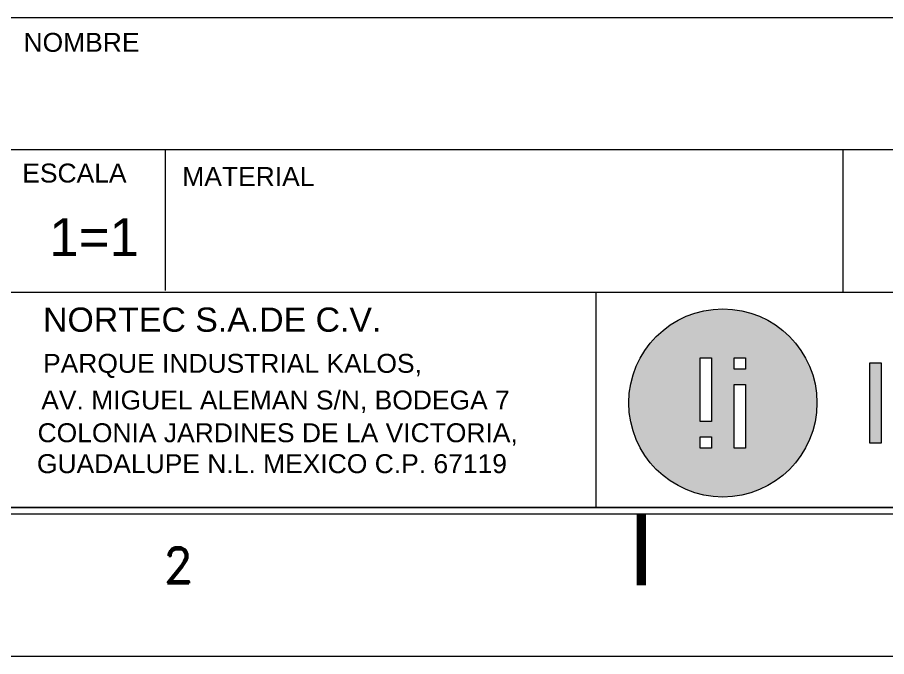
# Model space of a CAD drawing. Header units: millimetres. Extents: x 0 to 560, y 0 to 432.
# Drawn here: x 438.7 to 499.7, y 0 to 44.9 of the extents above; entities that cross this region are included whole.
import ezdxf

# ---------------------------------------------------------------- set-up
doc = ezdxf.new("R2010")
doc.units = ezdxf.units.MM
doc.layers.add('ACOT', color=7, linetype='Continuous')
doc.layers.add('Capa 1', color=7, linetype='Continuous')
doc.styles.add('arial unicode ms', font='ARIALUNI.TTF')
doc.styles.add('ROMAND', font='romand', dxfattribs={"height": 0.125})
doc.styles.get("Standard").update_dxf_attribs({"font": 'arial.ttf'})

msp = doc.modelspace()

# ---------------------------------------------------------------- hatches: boundary and pattern name
at = {"layer": 'ACOT', "lineweight": 18}
h = msp.add_hatch(color=0, dxfattribs=at)
h.dxf.hatch_style = 1
edge = h.paths.add_edge_path()
edge.add_spline(control_points=[(488.224, 24.44), (484.573, 24.44), (481.614, 21.48), (481.614, 17.828), (481.614, 14.177), (484.573, 11.218), (488.224, 11.218), (491.876, 11.218), (494.836, 14.177), (494.836, 17.828), (494.836, 21.48), (491.876, 24.44), (488.224, 24.44)], knot_values=[0, 0, 0, 0, 1, 1, 1, 2, 2, 2, 3, 3, 3, 4, 4, 4, 4], degree=3, periodic=1)
h.paths.add_polyline_path([(489.825, 20.206), (489.024, 20.206), (489.024, 21.007), (489.825, 21.007)], flags=16)
h.paths.add_polyline_path([(489.825, 14.65), (489.024, 14.65), (489.024, 19.125), (489.825, 19.125)], flags=16)
h.paths.add_polyline_path([(487.426, 16.532), (486.626, 16.532), (486.626, 21.007), (487.426, 21.007)], flags=16)
h.paths.add_polyline_path([(487.426, 14.65), (486.626, 14.65), (486.626, 15.452), (487.426, 15.452)], flags=16)
h = msp.add_hatch(color=0, dxfattribs=at)
h.dxf.hatch_style = 1
h.paths.add_polyline_path([(499.35, 15.001), (499.35, 20.658), (498.549, 20.658), (498.549, 15.001)])

# ---------------------------------------------------------------- linework, layer by layer
at = {"color": 0, "lineweight": 18}
for p, q in [((292.08, 44.926), (550, 44.926)), ((438.161, 35.649), (549.514, 35.649)), ((449.039, 35.649), (449.039, 25.74)), ((496.645, 35.649), (496.645, 25.619)), ((438.161, 25.619), (549.514, 25.619)), ((479.299, 25.619), (479.299, 10.486))]:
    msp.add_line(p, q, dxfattribs=at)
at = {"color": 0, "lineweight": 18, "const_width": 0.659}
msp.add_lwpolyline([(482.5, 10), (482.5, 5)], dxfattribs=at)
at = {"layer": 'ACOT', "color": 0, "lineweight": 18}
for p, q in [((549.514, 10.486), (291.594, 10.486)), ((305.263, 10.486), (549.514, 10.486)), ((550, 10), (10, 10)), ((560, 0), (0, 0))]:
    msp.add_line(p, q, dxfattribs=at)
at = {"layer": 'Capa 1', "color": 0, "lineweight": 18}
for points in [[(487.426, 16.532), (486.626, 16.532), (486.626, 21.007), (487.426, 21.007), (487.426, 16.532)], [(489.825, 20.206), (489.024, 20.206), (489.024, 21.007), (489.825, 21.007), (489.825, 20.206)], [(498.549, 20.658), (499.35, 20.658), (499.35, 15.001), (498.549, 15.001), (498.549, 20.658)], [(489.825, 14.65), (489.024, 14.65), (489.024, 19.125), (489.825, 19.125), (489.825, 14.65)], [(487.426, 14.65), (486.626, 14.65), (486.626, 15.452), (487.426, 15.452), (487.426, 14.65)]]:
    msp.add_lwpolyline(points, dxfattribs=at)
msp.add_open_spline([(488.224, 24.44), (484.573, 24.44), (481.614, 21.48), (481.614, 17.828), (481.614, 14.177), (484.573, 11.218), (488.224, 11.218), (491.876, 11.218), (494.836, 14.177), (494.836, 17.828), (494.836, 21.48), (491.876, 24.44), (488.224, 24.44)], degree=3, knots=[0, 0, 0, 0, 1, 1, 1, 2, 2, 2, 3, 3, 3, 4, 4, 4, 4], dxfattribs=at)

# ---------------------------------------------------------------- texts
at = {"color": 0, "lineweight": 18, "style": 'arial unicode ms'}
for s, height, p in [('NOMBRE', 1.3294, (439.086, 42.506)), ('ESCALA', 1.3294, (438.998, 33.32)), ('MATERIAL', 1.3294, (450.241, 33.078)), ('NORTEC S.A.DE C.V.', 1.70165, (440.459, 22.832)), ('PARQUE INDUSTRIAL KALOS,', 1.32941, (440.458, 19.947)), ('AV. MIGUEL ALEMAN S/N, BODEGA 7', 1.32941, (440.334, 17.369)), ('COLONIA JARDINES DE LA VICTORIA,', 1.32941, (440.074, 15.07)), ('GUADALUPE N.L. MEXICO C.P. 67119', 1.32941, (440.029, 12.896))]:
    msp.add_text(s, height=height, dxfattribs=at).set_placement(p)
at = {"layer": 'ACOT', "color": 0, "lineweight": 18}
msp.add_text('1=1', height=2.6588, dxfattribs=at).set_placement((440.894, 28.155))
at = {"layer": 'ACOT', "color": 0, "lineweight": 18, "style": 'ROMAND'}
msp.add_text('2', height=2.5, dxfattribs=at).set_placement((448.874, 5.168))

doc.saveas('drawing.dxf')
